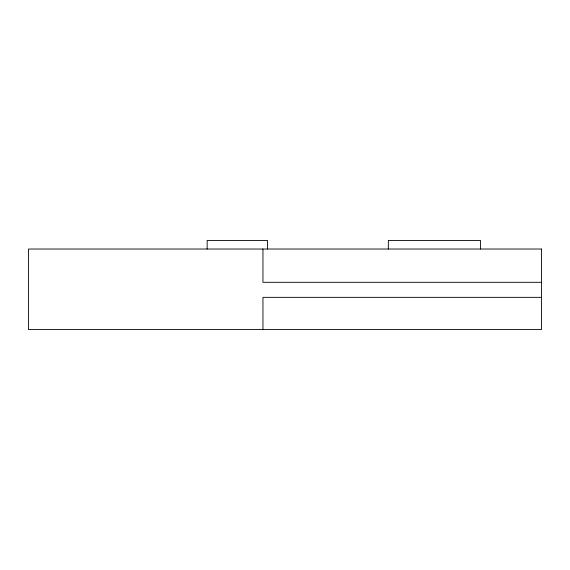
<?xml version="1.0" encoding="UTF-8"?>
<svg xmlns="http://www.w3.org/2000/svg" width="570" height="570" viewBox="0 0 570 570"><rect width="100%" height="100%" fill="white"/><g stroke="black" fill="none" stroke-linecap="round" stroke-linejoin="round"><path stroke-width="0.85" d="M541.5 282.314L262.955 282.314L262.955 249.026M541.5 297.348L262.955 297.348L262.955 329.567M480.439 249.026L480.439 240.433L388.334 240.433L388.334 249.026M267.48 249.026L267.48 240.433L207.152 240.433L207.152 249.026M541.5 249.026L28.5 249.026L28.5 329.567L541.5 329.567L541.5 249.026"/></g></svg>
